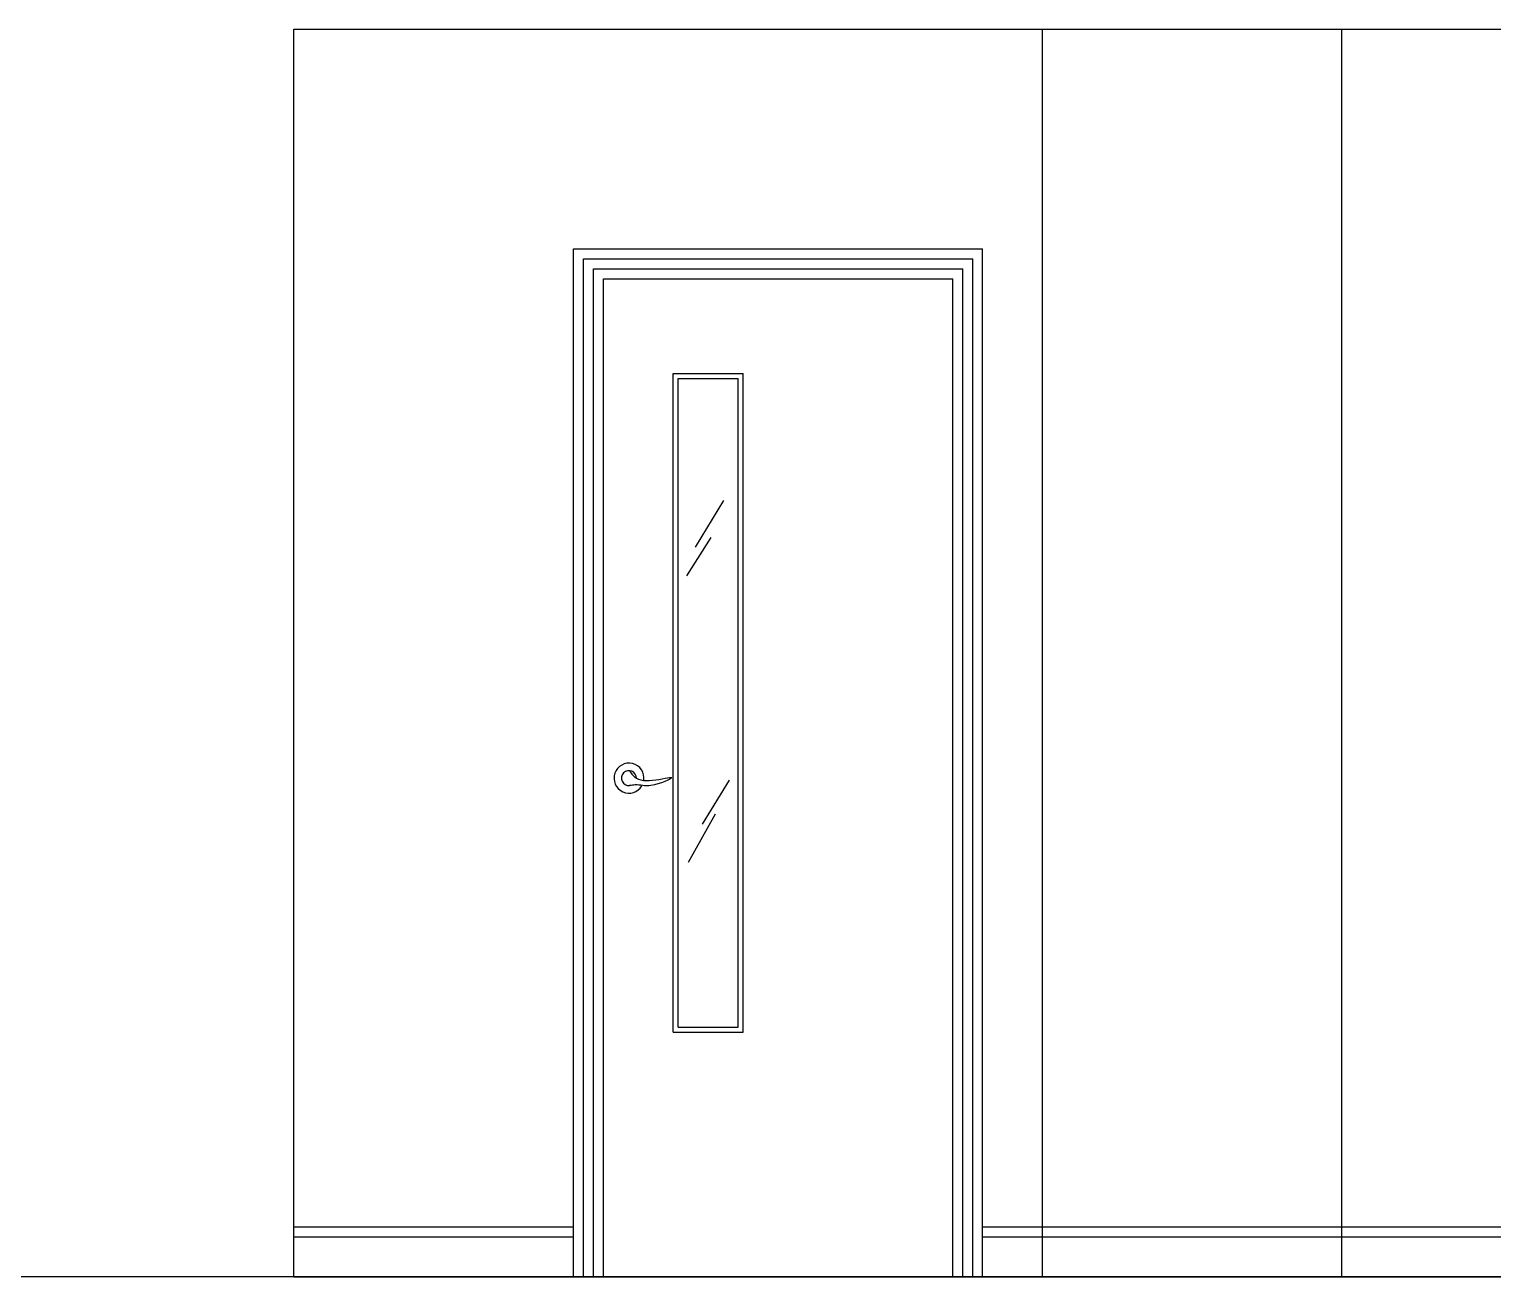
# Model space of a CAD drawing. Header units: inches. Extents: x 3 to 45, y 10.7 to 35.5.
# Drawn here: x 15.224 to 18.157, y 20.311 to 22.811 of the extents above; entities that cross this region are included whole.
import ezdxf

# ---------------------------------------------------------------- set-up
doc = ezdxf.new("R2010")
doc.units = ezdxf.units.IN
doc.header["$MEASUREMENT"] = 0
for name, color, linetype in [('02', 2, 'Continuous'), ('1', 1, 'Continuous'), ('4', 4, 'Continuous')]:
    doc.layers.add(name, color=color, linetype=linetype)

msp = doc.modelspace()

# ---------------------------------------------------------------- linework, layer by layer
at = {"layer": '02'}
for p, q in [((16.3345, 20.311), (16.3345, 22.351)), ((16.3345, 22.351), (17.1145, 22.351)), ((17.1145, 20.311), (17.1145, 22.351)), ((16.3545, 20.311), (16.3545, 22.331)), ((16.3545, 22.331), (17.0945, 22.331)), ((17.0945, 20.311), (17.0945, 22.331)), ((16.6155, 21.8668), (16.5585, 21.7729)), ((16.5898, 21.7928), (16.5414, 21.7159)), ((16.6269, 21.306), (16.5727, 21.2177)), ((16.5984, 21.2377), (16.5442, 21.1409)), ((15.7545, 20.391), (16.3145, 20.391)), ((17.1345, 20.391), (18.3545, 20.391))]:
    msp.add_line(p, q, dxfattribs=at)
msp.add_arc((16.4259, 21.3102), 0.015, 358.8276, 273.9363, dxfattribs=at)
msp.add_spline([(16.427, 21.3252), (16.4333, 21.3162), (16.4729, 21.3059), (16.5114, 21.3113), (16.4698, 21.2954), (16.4385, 21.2965), (16.427, 21.2953)], degree=3, dxfattribs=at)
at = {"layer": '1'}
for p, q in [((15.7545, 20.311), (15.7545, 22.811)), ((15.7545, 22.811), (21.8445, 22.811)), ((17.2545, 20.311), (17.2545, 22.811)), ((17.8545, 20.311), (17.8545, 22.811)), ((16.3145, 20.311), (16.3145, 22.371)), ((16.3145, 22.371), (17.1345, 22.371)), ((17.1345, 20.311), (17.1345, 22.371)), ((16.3745, 20.311), (16.3745, 22.311)), ((16.3745, 22.311), (17.0745, 22.311)), ((17.0745, 20.311), (17.0745, 22.311)), ((16.5145, 20.801), (16.5145, 22.121)), ((16.5145, 22.121), (16.6545, 22.121)), ((16.5245, 20.811), (16.5245, 22.111)), ((16.5245, 22.111), (16.6445, 22.111)), ((16.6445, 20.811), (16.6445, 22.111)), ((16.6545, 20.801), (16.6545, 22.121)), ((16.5145, 20.801), (16.6545, 20.801)), ((16.5245, 20.811), (16.6445, 20.811)), ((15.7545, 20.411), (16.3145, 20.411)), ((17.1345, 20.411), (18.9545, 20.411)), ((15.7545, 20.311), (21.8445, 20.311))]:
    msp.add_line(p, q, dxfattribs=at)
msp.add_arc((16.4259, 21.3102), 0.03, 351.9872, 329.653, dxfattribs=at)
at = {"layer": '4'}
msp.add_line((23.6511, 20.311), (3.3249, 20.311), dxfattribs=at)

doc.saveas('drawing.dxf')
